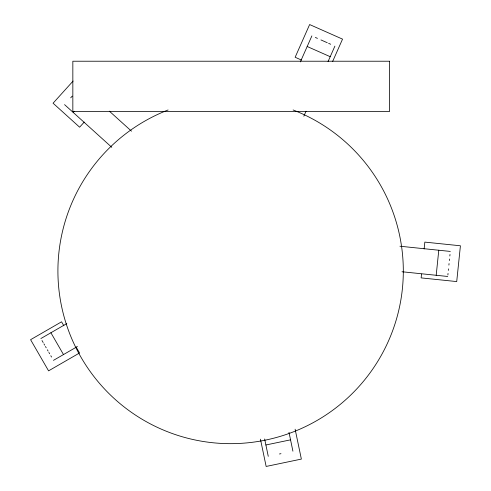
<?xml version="1.0" encoding="UTF-8"?>
<svg xmlns="http://www.w3.org/2000/svg" width="491" height="491" viewBox="0 0 491 491"><rect width="100%" height="100%" fill="white"/><g stroke="black" fill="none" stroke-linecap="round" stroke-linejoin="round"><path stroke-width="0.74" d="M421.523 274.088L421.131 277.894L456.716 281.576L460.417 245.782L424.832 242.106L424.12 248.962M436.192 275.279L438.782 250.232M447.878 274.954L448.031 273.438M448.344 270.4L448.504 268.884M448.897 265.085L449.05 263.569M449.363 260.531L449.523 259.015M449.836 255.977L449.995 254.455M300.357 61.897L311.877 35.904M303.837 116.207L306.034 111.248M328.037 61.602L334.899 46.111M332.634 61.461L342.534 39.127L309.637 24.55L295.146 57.257L301.443 60.049M73.091 81.052L53.071 103.208L79.616 127.194L84.237 122.081M70.698 97.832L72.232 96.138M73.153 112.396L74.178 111.261M40.863 338.551L66.813 323.569M53.458 360.357L77.418 346.529M265.895 444.987L290.549 439.838M279.471 453.985L280.969 453.672M399.938 246.218L450.308 251.423M401.994 271.75L447.718 276.47M315.363 37.451L317.456 38.378M320.948 39.924L327.227 42.711M328.62 43.325L330.713 44.251M307.182 46.498L330.21 56.698M109.358 111.162L131.514 131.183M64.56 104.626L111.788 147.306M63.867 325.785L61.565 321.808L30.583 339.692L48.572 370.852L79.56 352.961L76.111 346.996M50.898 332.757L63.492 354.57M42.011 340.533L43.153 342.515M43.92 343.835L44.681 345.155M45.442 346.48L46.209 347.8M47.351 349.782L48.118 351.108M48.879 352.428L49.64 353.747M50.788 355.736L51.549 357.055M295.122 429.208L301.364 459.091L266.147 466.45L260.451 439.187M288.984 432.338L292.918 451.174M264.643 438.991L268.264 456.323M293.121 109.972A172.703 172.703 0 0 1 368.403 375.075A172.703 172.703 0 0 1 92.824 375.081A172.703 172.703 0 0 1 168.088 109.978M389.461 61.222L72.84 61.222L72.84 111.598L389.461 111.598L389.461 61.222"/></g></svg>
